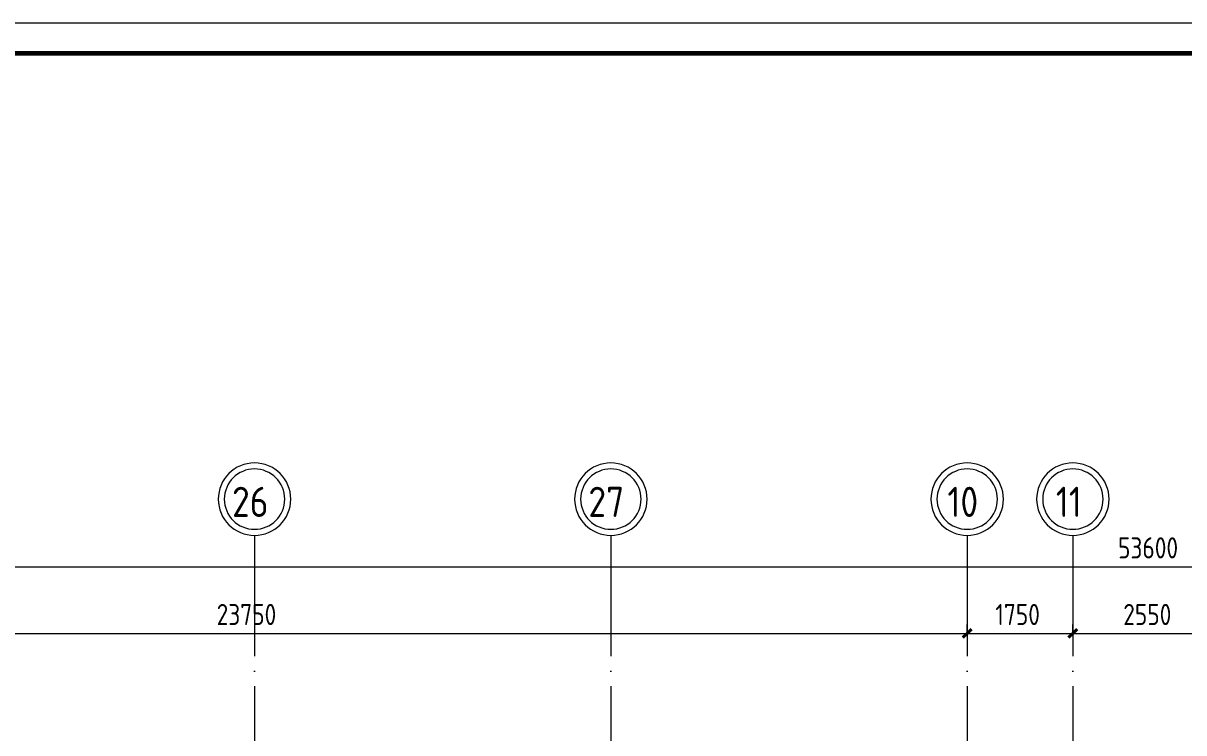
# Model space of a CAD drawing. Header units: millimetres. Extents: x -495897 to 1376592, y -28539 to 470976.
# Drawn here: x -51092 to -31876, y 389335 to 401091 of the extents above; entities that cross this region are included whole.
import ezdxf

# ---------------------------------------------------------------- set-up
doc = ezdxf.new("R2010")
doc.units = ezdxf.units.MM
doc.linetypes.add('ADSK_Линия сетки', pattern=[25, 20, -2.5, 0, -2.5])
for name, color, linetype, lineweight in [('Оси', 252, 'Continuous', 9), ('ОФ_рамка', 8, 'Continuous', 60), ('Размеры', 7, 'Continuous', 9)]:
    doc.layers.add(name, color=color, linetype=linetype, lineweight=lineweight)
doc.styles.add('GOST Common_2', font='', dxfattribs={"width": 0.9, "height": 250})
doc.styles.add('GOST Common_4', font='', dxfattribs={"height": 7})
doc.styles.get('GOST Common_2').set_extended_font_data('GOST type B')
doc.styles.get('GOST Common_4').set_extended_font_data('GOST 2.304 type A')

# ---------------------------------------------------------------- blocks, each defined once
blk = doc.blocks.new('А0')
at = {"layer": 'ОФ_рамка', "color": 0, "linetype": 'Continuous', "lineweight": 5, "ltscale": 100}
blk.add_lwpolyline([(341068, -309617), (222168, -309617)], dxfattribs=at)
at = {"layer": 'ОФ_рамка', "color": 0, "linetype": 'Continuous', "ltscale": 100}
blk.add_lwpolyline([(340568, -310117), (224168, -310117)], dxfattribs=at)
blk = doc.blocks.new('1 этаж')
at = {"layer": 'Оси', "color": 251, "linetype": 'ADSK_Линия сетки', "ltscale": 100, "true_color": 0x636466}
for p, q in [((-46506, 32207), (-46506, 10956)), ((-40606, 32207), (-40606, 10956)), ((-34706, 32207), (-34706, -33770)), ((-32956, 32207), (-32956, -33770))]:
    blk.add_line(p, q, dxfattribs=at)
at = {"layer": 'Оси', "color": 251, "lineweight": 20, "true_color": 0x636466}
for centre, radius, start, end in [((-46506, 32807), 600, 0, 180), ((-46506, 32807), 500, 0, 180), ((-40606, 32807), 600, 0, 180), ((-40606, 32807), 500, 0, 180), ((-34706, 32807), 600, 0, 180), ((-34706, 32807), 500, 0, 180), ((-32956, 32807), 600, 0, 180), ((-32956, 32807), 500, 0, 180), ((-46506, 32807), 600, 180, 0), ((-46506, 32807), 500, 180, 0), ((-40606, 32807), 600, 180, 0), ((-40606, 32807), 500, 180, 0), ((-34706, 32807), 600, 180, 0), ((-34706, 32807), 500, 180, 0), ((-32956, 32807), 600, 180, 0), ((-32956, 32807), 500, 180, 0)]:
    blk.add_arc(centre, radius, start, end, dxfattribs=at)
at = {"layer": 'Размеры', "color": 251, "lineweight": 20, "true_color": 0x636466}
for p, q in [((-58606, 31688), (-4706, 31688)), ((-58606, 30583), (-34706, 30583)), ((-34706, 30583), (-34706, 30733)), ((-34706, 30583), (-34706, 30733)), ((-34706, 30583), (-34706, 30533)), ((-34706, 30583), (-32956, 30583)), ((-34706, 30583), (-34706, 30533)), ((-32956, 30583), (-32956, 30733)), ((-32956, 30583), (-32956, 30733)), ((-32956, 30583), (-32956, 30533)), ((-32956, 30583), (-30406, 30583)), ((-32956, 30583), (-32956, 30533))]:
    blk.add_line(p, q, dxfattribs=at)
at = {"layer": 'Размеры', "color": 251, "lineweight": 40, "true_color": 0x636466}
for p, q in [((-34706, 30583), (-34777, 30513)), ((-34706, 30583), (-34777, 30513)), ((-34706, 30583), (-34635, 30654)), ((-34706, 30583), (-34635, 30654)), ((-32956, 30583), (-33027, 30513)), ((-32956, 30583), (-33027, 30513)), ((-32956, 30583), (-32885, 30654)), ((-32956, 30583), (-32885, 30654))]:
    blk.add_line(p, q, dxfattribs=at)
at = {"layer": 'Оси', "color": 251, "true_color": 0x636466, "style": 'GOST Common_2', "width": 0.9}
for s, p in [('26', (-46878, 32512)), ('27', (-40978, 32512)), ('10', (-35033, 32512)), ('11', (-33238, 32512))]:
    blk.add_text(s, height=500, dxfattribs=at).set_placement(p)
at = {"layer": 'Размеры', "color": 251, "lineweight": 20, "true_color": 0x636466, "char_height": 350, "attachment_point": 1, "line_spacing_factor": 1.022761, "style": 'GOST Common_4'}
for s, insert, width in [('53600', (-32208, 32175), 1324.48), ('23750', (-47133, 31071), 1324.48), ('1750', (-34239, 31071), 980.83), ('2550', (-32122, 31071), 1059.58)]:
    blk.add_mtext(s, dxfattribs=dict(at, insert=insert, width=width))

msp = doc.modelspace()

# ---------------------------------------------------------------- block references
msp.add_blockref('1 этаж', (-756.474, 360398.765))
at = {"layer": 'ОФ_рамка', "color": 0, "lineweight": -2}
msp.add_blockref('А0', (-310358.055, 710707.383), dxfattribs=at)

doc.saveas('drawing.dxf')
